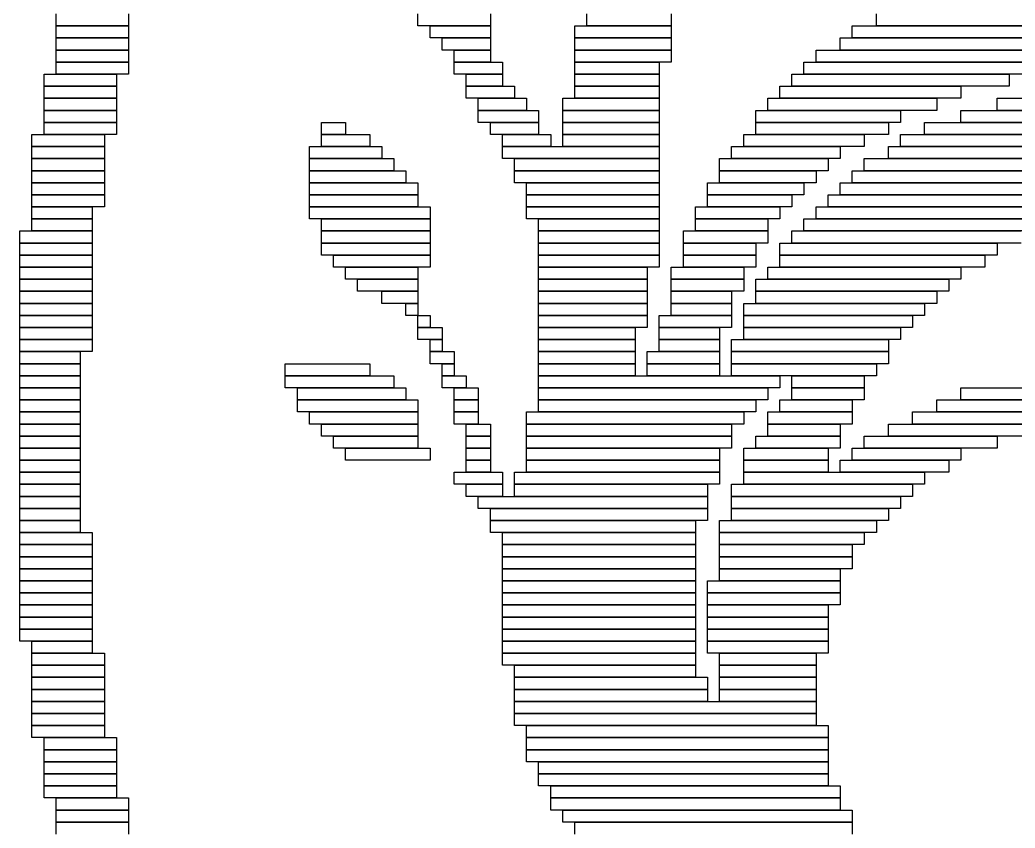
# Model space of a CAD drawing. Extents: x 28 to 995, y 169 to 891.
# Drawn here: x 702 to 784.5, y 284.5 to 351.5 of the extents above; entities that cross this region are included whole.
import ezdxf

# ---------------------------------------------------------------- set-up
doc = ezdxf.new("R2010")
doc.units = 0

msp = doc.modelspace()

# ---------------------------------------------------------------- linework, layer by layer
for p, q in [((705, 351), (705, 352)), ((711, 352), (711, 351)), ((735, 351), (735, 352)), ((741, 352), (741, 351)), ((749, 351), (749, 352)), ((756, 352), (756, 351)), ((773, 351), (773, 352)), ((711, 351), (705, 351)), ((705, 351), (711, 351)), ((705, 350), (705, 351)), ((711, 351), (711, 350)), ((741, 351), (735, 351)), ((736, 351), (741, 351)), ((736, 350), (736, 351)), ((741, 351), (741, 350)), ((748, 351), (756, 351)), ((748, 350), (748, 351)), ((756, 351), (749, 351)), ((756, 351), (756, 350)), ((771, 351), (798, 351)), ((771, 350), (771, 351)), ((801, 351), (773, 351)), ((711, 350), (705, 350)), ((705, 350), (711, 350)), ((705, 349), (705, 350)), ((711, 350), (711, 349)), ((741, 350), (736, 350)), ((737, 350), (741, 350)), ((737, 349), (737, 350)), ((741, 350), (741, 349)), ((756, 350), (748, 350)), ((748, 350), (756, 350)), ((748, 349), (748, 350)), ((756, 350), (756, 349)), ((770, 350), (796, 350)), ((770, 349), (770, 350)), ((798, 350), (771, 350)), ((711, 349), (705, 349)), ((705, 349), (711, 349)), ((705, 348), (705, 349)), ((711, 349), (711, 348)), ((741, 349), (737, 349)), ((738, 349), (741, 349)), ((738, 348), (738, 349)), ((741, 349), (741, 348)), ((756, 349), (748, 349)), ((748, 349), (756, 349)), ((748, 348), (748, 349)), ((756, 349), (756, 348)), ((768, 349), (793, 349)), ((768, 348), (768, 349)), ((796, 349), (770, 349)), ((711, 348), (705, 348)), ((705, 348), (711, 348)), ((705, 347), (705, 348)), ((711, 348), (711, 347)), ((741, 348), (738, 348)), ((738, 348), (742, 348)), ((738, 347), (738, 348)), ((742, 348), (742, 347)), ((756, 348), (748, 348)), ((748, 348), (755, 348)), ((748, 347), (748, 348)), ((755, 348), (755, 347)), ((767, 348), (789, 348)), ((767, 347), (767, 348)), ((793, 348), (768, 348)), ((704, 347), (710, 347)), ((704, 346), (704, 347)), ((711, 347), (705, 347)), ((710, 347), (710, 346)), ((742, 347), (738, 347)), ((739, 347), (742, 347)), ((739, 346), (739, 347)), ((742, 347), (742, 346)), ((755, 347), (748, 347)), ((748, 347), (755, 347)), ((748, 346), (748, 347)), ((755, 347), (755, 346)), ((766, 347), (784, 347)), ((766, 346), (766, 347)), ((789, 347), (767, 347)), ((784, 347), (784, 346)), ((710, 346), (704, 346)), ((704, 346), (710, 346)), ((704, 345), (704, 346)), ((710, 346), (710, 345)), ((742, 346), (739, 346)), ((739, 346), (743, 346)), ((739, 345), (739, 346)), ((743, 346), (743, 345)), ((755, 346), (748, 346)), ((748, 346), (755, 346)), ((748, 345), (748, 346)), ((755, 346), (755, 345)), ((765, 346), (780, 346)), ((765, 345), (765, 346)), ((784, 346), (766, 346)), ((780, 346), (780, 345)), ((710, 345), (704, 345)), ((704, 345), (710, 345)), ((704, 344), (704, 345)), ((710, 345), (710, 344)), ((743, 345), (739, 345)), ((740, 345), (744, 345)), ((740, 344), (740, 345)), ((744, 345), (744, 344)), ((747, 345), (755, 345)), ((747, 344), (747, 345)), ((755, 345), (748, 345)), ((755, 345), (755, 344)), ((764, 345), (778, 345)), ((764, 344), (764, 345)), ((780, 345), (765, 345)), ((778, 345), (778, 344)), ((783, 345), (829, 345)), ((783, 344), (783, 345)), ((710, 344), (704, 344)), ((704, 344), (710, 344)), ((704, 343), (704, 344)), ((710, 344), (710, 343)), ((744, 344), (740, 344)), ((740, 344), (745, 344)), ((740, 343), (740, 344)), ((745, 344), (745, 343)), ((755, 344), (747, 344)), ((747, 344), (755, 344)), ((747, 343), (747, 344)), ((755, 344), (755, 343)), ((763, 344), (775, 344)), ((763, 343), (763, 344)), ((778, 344), (764, 344)), ((775, 344), (775, 343)), ((780, 344), (827, 344)), ((780, 343), (780, 344)), ((829, 344), (783, 344)), ((710, 343), (704, 343)), ((704, 343), (710, 343)), ((704, 342), (704, 343)), ((710, 343), (710, 342)), ((727, 343), (729, 343)), ((727, 342), (727, 343)), ((729, 343), (729, 342)), ((745, 343), (740, 343)), ((741, 343), (745, 343)), ((741, 342), (741, 343)), ((745, 343), (745, 342)), ((755, 343), (747, 343)), ((747, 343), (755, 343)), ((747, 342), (747, 343)), ((755, 343), (755, 342)), ((775, 343), (763, 343)), ((763, 343), (774, 343)), ((763, 342), (763, 343)), ((774, 343), (774, 342)), ((777, 343), (825, 343)), ((777, 342), (777, 343)), ((827, 343), (780, 343)), ((703, 342), (709, 342)), ((703, 341), (703, 342)), ((710, 342), (704, 342)), ((709, 342), (709, 341)), ((729, 342), (727, 342)), ((727, 342), (731, 342)), ((727, 341), (727, 342)), ((731, 342), (731, 341)), ((745, 342), (741, 342)), ((742, 342), (746, 342)), ((742, 341), (742, 342)), ((746, 342), (746, 341)), ((755, 342), (747, 342)), ((747, 342), (755, 342)), ((747, 341), (747, 342)), ((755, 342), (755, 341)), ((762, 342), (772, 342)), ((762, 341), (762, 342)), ((774, 342), (763, 342)), ((772, 342), (772, 341)), ((775, 342), (823, 342)), ((775, 341), (775, 342)), ((825, 342), (777, 342)), ((709, 341), (703, 341)), ((703, 341), (709, 341)), ((703, 340), (703, 341)), ((709, 341), (709, 340)), ((726, 341), (732, 341)), ((726, 340), (726, 341)), ((731, 341), (727, 341)), ((732, 341), (732, 340)), ((746, 341), (742, 341)), ((742, 341), (755, 341)), ((742, 340), (742, 341)), ((755, 341), (747, 341)), ((755, 341), (755, 340)), ((761, 341), (770, 341)), ((761, 340), (761, 341)), ((772, 341), (762, 341)), ((770, 341), (770, 340)), ((774, 341), (820, 341)), ((774, 340), (774, 341)), ((823, 341), (775, 341)), ((709, 340), (703, 340)), ((703, 340), (709, 340)), ((703, 339), (703, 340)), ((709, 340), (709, 339)), ((732, 340), (726, 340)), ((726, 340), (733, 340)), ((726, 339), (726, 340)), ((733, 340), (733, 339)), ((755, 340), (742, 340)), ((743, 340), (755, 340)), ((743, 339), (743, 340)), ((755, 340), (755, 339)), ((760, 340), (769, 340)), ((760, 339), (760, 340)), ((770, 340), (761, 340)), ((769, 340), (769, 339)), ((772, 340), (819, 340)), ((772, 339), (772, 340)), ((820, 340), (774, 340)), ((709, 339), (703, 339)), ((703, 339), (709, 339)), ((703, 338), (703, 339)), ((709, 339), (709, 338)), ((733, 339), (726, 339)), ((726, 339), (734, 339)), ((726, 338), (726, 339)), ((734, 339), (734, 338)), ((755, 339), (743, 339)), ((743, 339), (755, 339)), ((743, 338), (743, 339)), ((755, 339), (755, 338)), ((769, 339), (760, 339)), ((760, 339), (768, 339)), ((760, 338), (760, 339)), ((768, 339), (768, 338)), ((771, 339), (822, 339)), ((771, 338), (771, 339)), ((819, 339), (772, 339)), ((709, 338), (703, 338)), ((703, 338), (709, 338)), ((703, 337), (703, 338)), ((709, 338), (709, 337)), ((734, 338), (726, 338)), ((726, 338), (735, 338)), ((726, 337), (726, 338)), ((735, 338), (735, 337)), ((755, 338), (743, 338)), ((744, 338), (755, 338)), ((744, 337), (744, 338)), ((755, 338), (755, 337)), ((759, 338), (767, 338)), ((759, 337), (759, 338)), ((768, 338), (760, 338)), ((767, 338), (767, 337)), ((770, 338), (823, 338)), ((770, 337), (770, 338)), ((822, 338), (771, 338)), ((709, 337), (703, 337)), ((703, 337), (709, 337)), ((703, 336), (703, 337)), ((709, 337), (709, 336)), ((735, 337), (726, 337)), ((726, 337), (735, 337)), ((726, 336), (726, 337)), ((735, 337), (735, 336)), ((755, 337), (744, 337)), ((744, 337), (755, 337)), ((744, 336), (744, 337)), ((755, 337), (755, 336)), ((767, 337), (759, 337)), ((759, 337), (766, 337)), ((759, 336), (759, 337)), ((766, 337), (766, 336)), ((769, 337), (793, 337)), ((769, 336), (769, 337)), ((823, 337), (770, 337)), ((709, 336), (703, 336)), ((703, 336), (708, 336)), ((703, 335), (703, 336)), ((708, 336), (708, 335)), ((735, 336), (726, 336)), ((726, 336), (736, 336)), ((726, 335), (726, 336)), ((736, 336), (736, 335)), ((755, 336), (744, 336)), ((744, 336), (755, 336)), ((744, 335), (744, 336)), ((755, 336), (755, 335)), ((758, 336), (765, 336)), ((758, 335), (758, 336)), ((766, 336), (759, 336)), ((765, 336), (765, 335)), ((768, 336), (789, 336)), ((768, 335), (768, 336)), ((793, 336), (769, 336)), ((708, 335), (703, 335)), ((703, 335), (708, 335)), ((703, 334), (703, 335)), ((708, 335), (708, 334)), ((736, 335), (726, 335)), ((727, 335), (736, 335)), ((727, 334), (727, 335)), ((736, 335), (736, 334)), ((755, 335), (744, 335)), ((745, 335), (755, 335)), ((745, 334), (745, 335)), ((755, 335), (755, 334)), ((765, 335), (758, 335)), ((758, 335), (764, 335)), ((758, 334), (758, 335)), ((764, 335), (764, 334)), ((767, 335), (787, 335)), ((767, 334), (767, 335)), ((789, 335), (768, 335)), ((702, 334), (708, 334)), ((702, 333), (702, 334)), ((708, 334), (703, 334)), ((708, 334), (708, 333)), ((736, 334), (727, 334)), ((727, 334), (736, 334)), ((727, 333), (727, 334)), ((736, 334), (736, 333)), ((755, 334), (745, 334)), ((745, 334), (755, 334)), ((745, 333), (745, 334)), ((755, 334), (755, 333)), ((757, 334), (764, 334)), ((757, 333), (757, 334)), ((764, 334), (758, 334)), ((764, 334), (764, 333)), ((766, 334), (785, 334)), ((766, 333), (766, 334)), ((787, 334), (767, 334)), ((708, 333), (702, 333)), ((702, 333), (708, 333)), ((702, 332), (702, 333)), ((708, 333), (708, 332)), ((736, 333), (727, 333)), ((727, 333), (736, 333)), ((727, 332), (727, 333)), ((736, 333), (736, 332)), ((755, 333), (745, 333)), ((745, 333), (755, 333)), ((745, 332), (745, 333)), ((755, 333), (755, 332)), ((764, 333), (757, 333)), ((757, 333), (763, 333)), ((757, 332), (757, 333)), ((763, 333), (763, 332)), ((765, 333), (783, 333)), ((765, 332), (765, 333)), ((785, 333), (766, 333)), ((783, 333), (783, 332)), ((708, 332), (702, 332)), ((702, 332), (708, 332)), ((702, 331), (702, 332)), ((708, 332), (708, 331)), ((736, 332), (727, 332)), ((728, 332), (736, 332)), ((728, 331), (728, 332)), ((736, 332), (736, 331)), ((755, 332), (745, 332)), ((745, 332), (755, 332)), ((745, 331), (745, 332)), ((755, 332), (755, 331)), ((763, 332), (757, 332)), ((757, 332), (763, 332)), ((757, 331), (757, 332)), ((763, 332), (763, 331)), ((783, 332), (765, 332)), ((765, 332), (782, 332)), ((765, 331), (765, 332)), ((782, 332), (782, 331)), ((708, 331), (702, 331)), ((702, 331), (708, 331)), ((702, 330), (702, 331)), ((708, 331), (708, 330)), ((736, 331), (728, 331)), ((729, 331), (735, 331)), ((729, 330), (729, 331)), ((735, 331), (735, 330)), ((755, 331), (745, 331)), ((745, 331), (754, 331)), ((745, 330), (745, 331)), ((754, 331), (754, 330)), ((756, 331), (762, 331)), ((756, 330), (756, 331)), ((763, 331), (757, 331)), ((762, 331), (762, 330)), ((764, 331), (780, 331)), ((764, 330), (764, 331)), ((782, 331), (765, 331)), ((780, 331), (780, 330)), ((708, 330), (702, 330)), ((702, 330), (708, 330)), ((702, 329), (702, 330)), ((708, 330), (708, 329)), ((735, 330), (729, 330)), ((730, 330), (735, 330)), ((730, 329), (730, 330)), ((735, 330), (735, 329)), ((754, 330), (745, 330)), ((745, 330), (754, 330)), ((745, 329), (745, 330)), ((754, 330), (754, 329)), ((762, 330), (756, 330)), ((756, 330), (762, 330)), ((756, 329), (756, 330)), ((762, 330), (762, 329)), ((763, 330), (779, 330)), ((763, 329), (763, 330)), ((780, 330), (764, 330)), ((779, 330), (779, 329)), ((708, 329), (702, 329)), ((702, 329), (708, 329)), ((702, 328), (702, 329)), ((708, 329), (708, 328)), ((735, 329), (730, 329)), ((732, 329), (735, 329)), ((732, 328), (732, 329)), ((735, 329), (735, 328)), ((754, 329), (745, 329)), ((745, 329), (754, 329)), ((745, 328), (745, 329)), ((754, 329), (754, 328)), ((762, 329), (756, 329)), ((756, 329), (761, 329)), ((756, 328), (756, 329)), ((761, 329), (761, 328)), ((779, 329), (763, 329)), ((763, 329), (778, 329)), ((763, 328), (763, 329)), ((778, 329), (778, 328)), ((708, 328), (702, 328)), ((702, 328), (708, 328)), ((702, 327), (702, 328)), ((708, 328), (708, 327)), ((735, 328), (732, 328)), ((734, 328), (735, 328)), ((734, 327), (734, 328)), ((735, 328), (735, 327)), ((754, 328), (745, 328)), ((745, 328), (754, 328)), ((745, 327), (745, 328)), ((754, 328), (754, 327)), ((761, 328), (756, 328)), ((756, 328), (761, 328)), ((756, 327), (756, 328)), ((761, 328), (761, 327)), ((762, 328), (777, 328)), ((762, 327), (762, 328)), ((778, 328), (763, 328)), ((777, 328), (777, 327)), ((708, 327), (702, 327)), ((702, 327), (708, 327)), ((702, 326), (702, 327)), ((708, 327), (708, 326)), ((735, 327), (734, 327)), ((735, 327), (736, 327)), ((735, 326), (735, 327)), ((736, 327), (736, 326)), ((754, 327), (745, 327)), ((745, 327), (754, 327)), ((745, 326), (745, 327)), ((754, 327), (754, 326)), ((755, 327), (761, 327)), ((755, 326), (755, 327)), ((761, 327), (756, 327)), ((761, 327), (761, 326)), ((777, 327), (762, 327)), ((762, 327), (776, 327)), ((762, 326), (762, 327)), ((776, 327), (776, 326)), ((708, 326), (702, 326)), ((702, 326), (708, 326)), ((702, 325), (702, 326)), ((708, 326), (708, 325)), ((736, 326), (735, 326)), ((735, 326), (737, 326)), ((735, 325), (735, 326)), ((737, 326), (737, 325)), ((754, 326), (745, 326)), ((745, 326), (753, 326)), ((745, 325), (745, 326)), ((753, 326), (753, 325)), ((761, 326), (755, 326)), ((755, 326), (760, 326)), ((755, 325), (755, 326)), ((760, 326), (760, 325)), ((776, 326), (762, 326)), ((762, 326), (775, 326)), ((762, 325), (762, 326)), ((775, 326), (775, 325)), ((708, 325), (702, 325)), ((702, 325), (708, 325)), ((702, 324), (702, 325)), ((708, 325), (708, 324)), ((737, 325), (735, 325)), ((736, 325), (737, 325)), ((736, 324), (736, 325)), ((737, 325), (737, 324)), ((753, 325), (745, 325)), ((745, 325), (753, 325)), ((745, 324), (745, 325)), ((753, 325), (753, 324)), ((760, 325), (755, 325)), ((755, 325), (760, 325)), ((755, 324), (755, 325)), ((760, 325), (760, 324)), ((761, 325), (774, 325)), ((761, 324), (761, 325)), ((775, 325), (762, 325)), ((774, 325), (774, 324)), ((708, 324), (702, 324)), ((702, 324), (707, 324)), ((702, 323), (702, 324)), ((707, 324), (707, 323)), ((737, 324), (736, 324)), ((736, 324), (738, 324)), ((736, 323), (736, 324)), ((738, 324), (738, 323)), ((753, 324), (745, 324)), ((745, 324), (753, 324)), ((745, 323), (745, 324)), ((753, 324), (753, 323)), ((754, 324), (760, 324)), ((754, 323), (754, 324)), ((760, 324), (755, 324)), ((760, 324), (760, 323)), ((774, 324), (761, 324)), ((761, 324), (774, 324)), ((761, 323), (761, 324)), ((774, 324), (774, 323)), ((707, 323), (702, 323)), ((702, 323), (707, 323)), ((702, 322), (702, 323)), ((707, 323), (707, 322)), ((724, 323), (731, 323)), ((724, 322), (724, 323)), ((731, 323), (731, 322)), ((738, 323), (736, 323)), ((737, 323), (738, 323)), ((737, 322), (737, 323)), ((738, 323), (738, 322)), ((753, 323), (745, 323)), ((745, 323), (753, 323)), ((745, 322), (745, 323)), ((753, 323), (753, 322)), ((760, 323), (754, 323)), ((754, 323), (760, 323)), ((754, 322), (754, 323)), ((760, 323), (760, 322)), ((774, 323), (761, 323)), ((761, 323), (773, 323)), ((761, 322), (761, 323)), ((773, 323), (773, 322)), ((707, 322), (702, 322)), ((702, 322), (707, 322)), ((702, 321), (702, 322)), ((707, 322), (707, 321)), ((731, 322), (724, 322)), ((724, 322), (733, 322)), ((724, 321), (724, 322)), ((733, 322), (733, 321)), ((738, 322), (737, 322)), ((737, 322), (739, 322)), ((737, 321), (737, 322)), ((739, 322), (739, 321)), ((753, 322), (745, 322)), ((745, 322), (765, 322)), ((745, 321), (745, 322)), ((760, 322), (754, 322)), ((773, 322), (761, 322)), ((765, 322), (765, 321)), ((766, 322), (772, 322)), ((766, 321), (766, 322)), ((772, 322), (772, 321)), ((707, 321), (702, 321)), ((702, 321), (707, 321)), ((702, 320), (702, 321)), ((707, 321), (707, 320)), ((733, 321), (724, 321)), ((725, 321), (734, 321)), ((725, 320), (725, 321)), ((734, 321), (734, 320)), ((739, 321), (737, 321)), ((738, 321), (740, 321)), ((738, 320), (738, 321)), ((740, 321), (740, 320)), ((765, 321), (745, 321)), ((745, 321), (764, 321)), ((745, 320), (745, 321)), ((764, 321), (764, 320)), ((772, 321), (766, 321)), ((766, 321), (772, 321)), ((766, 320), (766, 321)), ((772, 321), (772, 320)), ((780, 321), (796, 321)), ((780, 320), (780, 321)), ((707, 320), (702, 320)), ((702, 320), (707, 320)), ((702, 319), (702, 320)), ((707, 320), (707, 319)), ((734, 320), (725, 320)), ((725, 320), (735, 320)), ((725, 319), (725, 320)), ((735, 320), (735, 319)), ((740, 320), (738, 320)), ((738, 320), (740, 320)), ((738, 319), (738, 320)), ((740, 320), (740, 319)), ((764, 320), (745, 320)), ((745, 320), (763, 320)), ((745, 319), (745, 320)), ((763, 320), (763, 319)), ((765, 320), (771, 320)), ((765, 319), (765, 320)), ((772, 320), (766, 320)), ((771, 320), (771, 319)), ((778, 320), (800, 320)), ((778, 319), (778, 320)), ((796, 320), (780, 320)), ((707, 319), (702, 319)), ((702, 319), (707, 319)), ((702, 318), (702, 319)), ((707, 319), (707, 318)), ((735, 319), (725, 319)), ((726, 319), (735, 319)), ((726, 318), (726, 319)), ((735, 319), (735, 318)), ((740, 319), (738, 319)), ((738, 319), (740, 319)), ((738, 318), (738, 319)), ((740, 319), (740, 318)), ((744, 319), (762, 319)), ((744, 318), (744, 319)), ((763, 319), (745, 319)), ((762, 319), (762, 318)), ((764, 319), (771, 319)), ((764, 318), (764, 319)), ((771, 319), (765, 319)), ((771, 319), (771, 318)), ((776, 319), (802, 319)), ((776, 318), (776, 319)), ((800, 319), (778, 319)), ((707, 318), (702, 318)), ((702, 318), (707, 318)), ((702, 317), (702, 318)), ((707, 318), (707, 317)), ((735, 318), (726, 318)), ((727, 318), (735, 318)), ((727, 317), (727, 318)), ((735, 318), (735, 317)), ((740, 318), (738, 318)), ((739, 318), (741, 318)), ((739, 317), (739, 318)), ((741, 318), (741, 317)), ((762, 318), (744, 318)), ((744, 318), (761, 318)), ((744, 317), (744, 318)), ((761, 318), (761, 317)), ((771, 318), (764, 318)), ((764, 318), (770, 318)), ((764, 317), (764, 318)), ((770, 318), (770, 317)), ((774, 318), (787, 318)), ((774, 317), (774, 318)), ((802, 318), (776, 318)), ((707, 317), (702, 317)), ((702, 317), (707, 317)), ((702, 316), (702, 317)), ((707, 317), (707, 316)), ((735, 317), (727, 317)), ((728, 317), (735, 317)), ((728, 316), (728, 317)), ((735, 317), (735, 316)), ((741, 317), (739, 317)), ((739, 317), (741, 317)), ((739, 316), (739, 317)), ((741, 317), (741, 316)), ((761, 317), (744, 317)), ((744, 317), (761, 317)), ((744, 316), (744, 317)), ((761, 317), (761, 316)), ((763, 317), (770, 317)), ((763, 316), (763, 317)), ((770, 317), (764, 317)), ((770, 317), (770, 316)), ((772, 317), (783, 317)), ((772, 316), (772, 317)), ((787, 317), (774, 317)), ((783, 317), (783, 316)), ((707, 316), (702, 316)), ((702, 316), (707, 316)), ((702, 315), (702, 316)), ((707, 316), (707, 315)), ((735, 316), (728, 316)), ((729, 316), (736, 316)), ((729, 315), (729, 316)), ((736, 316), (736, 315)), ((741, 316), (739, 316)), ((739, 316), (741, 316)), ((739, 315), (739, 316)), ((741, 316), (741, 315)), ((761, 316), (744, 316)), ((744, 316), (760, 316)), ((744, 315), (744, 316)), ((760, 316), (760, 315)), ((762, 316), (769, 316)), ((762, 315), (762, 316)), ((770, 316), (763, 316)), ((769, 316), (769, 315)), ((771, 316), (780, 316)), ((771, 315), (771, 316)), ((783, 316), (772, 316)), ((780, 316), (780, 315)), ((707, 315), (702, 315)), ((702, 315), (707, 315)), ((702, 314), (702, 315)), ((707, 315), (707, 314)), ((736, 315), (729, 315)), ((741, 315), (739, 315)), ((739, 315), (741, 315)), ((739, 314), (739, 315)), ((741, 315), (741, 314)), ((760, 315), (744, 315)), ((744, 315), (760, 315)), ((744, 314), (744, 315)), ((760, 315), (760, 314)), ((769, 315), (762, 315)), ((762, 315), (769, 315)), ((762, 314), (762, 315)), ((769, 315), (769, 314)), ((770, 315), (779, 315)), ((770, 314), (770, 315)), ((780, 315), (771, 315)), ((779, 315), (779, 314)), ((707, 314), (702, 314)), ((702, 314), (707, 314)), ((702, 313), (702, 314)), ((707, 314), (707, 313)), ((738, 314), (742, 314)), ((738, 313), (738, 314)), ((741, 314), (739, 314)), ((742, 314), (742, 313)), ((743, 314), (760, 314)), ((743, 313), (743, 314)), ((760, 314), (744, 314)), ((760, 314), (760, 313)), ((769, 314), (762, 314)), ((762, 314), (777, 314)), ((762, 313), (762, 314)), ((779, 314), (770, 314)), ((777, 314), (777, 313)), ((707, 313), (702, 313)), ((702, 313), (707, 313)), ((702, 312), (702, 313)), ((707, 313), (707, 312)), ((742, 313), (738, 313)), ((739, 313), (742, 313)), ((739, 312), (739, 313)), ((742, 313), (742, 312)), ((760, 313), (743, 313)), ((743, 313), (759, 313)), ((743, 312), (743, 313)), ((759, 313), (759, 312)), ((761, 313), (776, 313)), ((761, 312), (761, 313)), ((777, 313), (762, 313)), ((776, 313), (776, 312)), ((707, 312), (702, 312)), ((702, 312), (707, 312)), ((702, 311), (702, 312)), ((707, 312), (707, 311)), ((742, 312), (739, 312)), ((740, 312), (759, 312)), ((740, 311), (740, 312)), ((759, 312), (743, 312)), ((759, 312), (759, 311)), ((776, 312), (761, 312)), ((761, 312), (775, 312)), ((761, 311), (761, 312)), ((775, 312), (775, 311)), ((707, 311), (702, 311)), ((702, 311), (707, 311)), ((702, 310), (702, 311)), ((707, 311), (707, 310)), ((759, 311), (740, 311)), ((741, 311), (759, 311)), ((741, 310), (741, 311)), ((759, 311), (759, 310)), ((775, 311), (761, 311)), ((761, 311), (774, 311)), ((761, 310), (761, 311)), ((774, 311), (774, 310)), ((707, 310), (702, 310)), ((702, 310), (707, 310)), ((702, 309), (702, 310)), ((707, 310), (707, 309)), ((759, 310), (741, 310)), ((741, 310), (758, 310)), ((741, 309), (741, 310)), ((758, 310), (758, 309)), ((760, 310), (773, 310)), ((760, 309), (760, 310)), ((774, 310), (761, 310)), ((773, 310), (773, 309)), ((707, 309), (702, 309)), ((702, 309), (708, 309)), ((702, 308), (702, 309)), ((708, 309), (708, 308)), ((758, 309), (741, 309)), ((742, 309), (758, 309)), ((742, 308), (742, 309)), ((758, 309), (758, 308)), ((773, 309), (760, 309)), ((760, 309), (772, 309)), ((760, 308), (760, 309)), ((772, 309), (772, 308)), ((708, 308), (702, 308)), ((702, 308), (708, 308)), ((702, 307), (702, 308)), ((708, 308), (708, 307)), ((758, 308), (742, 308)), ((742, 308), (758, 308)), ((742, 307), (742, 308)), ((758, 308), (758, 307)), ((772, 308), (760, 308)), ((760, 308), (771, 308)), ((760, 307), (760, 308)), ((771, 308), (771, 307)), ((708, 307), (702, 307)), ((702, 307), (708, 307)), ((702, 306), (702, 307)), ((708, 307), (708, 306)), ((758, 307), (742, 307)), ((742, 307), (758, 307)), ((742, 306), (742, 307)), ((758, 307), (758, 306)), ((771, 307), (760, 307)), ((760, 307), (771, 307)), ((760, 306), (760, 307)), ((771, 307), (771, 306)), ((708, 306), (702, 306)), ((702, 306), (708, 306)), ((702, 305), (702, 306)), ((708, 306), (708, 305)), ((758, 306), (742, 306)), ((742, 306), (758, 306)), ((742, 305), (742, 306)), ((758, 306), (758, 305)), ((771, 306), (760, 306)), ((760, 306), (770, 306)), ((760, 305), (760, 306)), ((770, 306), (770, 305)), ((708, 305), (702, 305)), ((702, 305), (708, 305)), ((702, 304), (702, 305)), ((708, 305), (708, 304)), ((758, 305), (742, 305)), ((742, 305), (758, 305)), ((742, 304), (742, 305)), ((758, 305), (758, 304)), ((759, 305), (770, 305)), ((759, 304), (759, 305)), ((770, 305), (760, 305)), ((770, 305), (770, 304)), ((708, 304), (702, 304)), ((702, 304), (708, 304)), ((702, 303), (702, 304)), ((708, 304), (708, 303)), ((758, 304), (742, 304)), ((742, 304), (758, 304)), ((742, 303), (742, 304)), ((758, 304), (758, 303)), ((770, 304), (759, 304)), ((759, 304), (770, 304)), ((759, 303), (759, 304)), ((770, 304), (770, 303)), ((708, 303), (702, 303)), ((702, 303), (708, 303)), ((702, 302), (702, 303)), ((708, 303), (708, 302)), ((758, 303), (742, 303)), ((742, 303), (758, 303)), ((742, 302), (742, 303)), ((758, 303), (758, 302)), ((770, 303), (759, 303)), ((759, 303), (769, 303)), ((759, 302), (759, 303)), ((769, 303), (769, 302)), ((708, 302), (702, 302)), ((702, 302), (708, 302)), ((702, 301), (702, 302)), ((708, 302), (708, 301)), ((758, 302), (742, 302)), ((742, 302), (758, 302)), ((742, 301), (742, 302)), ((758, 302), (758, 301)), ((769, 302), (759, 302)), ((759, 302), (769, 302)), ((759, 301), (759, 302)), ((769, 302), (769, 301)), ((708, 301), (702, 301)), ((702, 301), (708, 301)), ((702, 300), (702, 301)), ((708, 301), (708, 300)), ((758, 301), (742, 301)), ((742, 301), (758, 301)), ((742, 300), (742, 301)), ((758, 301), (758, 300)), ((769, 301), (759, 301)), ((759, 301), (769, 301)), ((759, 300), (759, 301)), ((769, 301), (769, 300)), ((708, 300), (702, 300)), ((703, 300), (708, 300)), ((703, 299), (703, 300)), ((708, 300), (708, 299)), ((758, 300), (742, 300)), ((742, 300), (758, 300)), ((742, 299), (742, 300)), ((758, 300), (758, 299)), ((769, 300), (759, 300)), ((759, 300), (769, 300)), ((759, 299), (759, 300)), ((769, 300), (769, 299)), ((708, 299), (703, 299)), ((703, 299), (709, 299)), ((703, 298), (703, 299)), ((709, 299), (709, 298)), ((758, 299), (742, 299)), ((742, 299), (758, 299)), ((742, 298), (742, 299)), ((758, 299), (758, 298)), ((769, 299), (759, 299)), ((760, 299), (768, 299)), ((760, 298), (760, 299)), ((768, 299), (768, 298)), ((709, 298), (703, 298)), ((703, 298), (709, 298)), ((703, 297), (703, 298)), ((709, 298), (709, 297)), ((758, 298), (742, 298)), ((743, 298), (758, 298)), ((743, 297), (743, 298)), ((758, 298), (758, 297)), ((768, 298), (760, 298)), ((760, 298), (768, 298)), ((760, 297), (760, 298)), ((768, 298), (768, 297)), ((709, 297), (703, 297)), ((703, 297), (709, 297)), ((703, 296), (703, 297)), ((709, 297), (709, 296)), ((758, 297), (743, 297)), ((743, 297), (759, 297)), ((743, 296), (743, 297)), ((759, 297), (759, 296)), ((768, 297), (760, 297)), ((760, 297), (768, 297)), ((760, 296), (760, 297)), ((768, 297), (768, 296)), ((709, 296), (703, 296)), ((703, 296), (709, 296)), ((703, 295), (703, 296)), ((709, 296), (709, 295)), ((759, 296), (743, 296)), ((743, 296), (759, 296)), ((743, 295), (743, 296)), ((759, 296), (759, 295)), ((768, 296), (760, 296)), ((760, 296), (768, 296)), ((760, 295), (760, 296)), ((768, 296), (768, 295)), ((709, 295), (703, 295)), ((703, 295), (709, 295)), ((703, 294), (703, 295)), ((709, 295), (709, 294)), ((759, 295), (743, 295)), ((743, 295), (768, 295)), ((743, 294), (743, 295)), ((768, 295), (760, 295)), ((768, 295), (768, 294)), ((709, 294), (703, 294)), ((703, 294), (709, 294)), ((703, 293), (703, 294)), ((709, 294), (709, 293)), ((768, 294), (743, 294)), ((743, 294), (768, 294)), ((743, 293), (743, 294)), ((768, 294), (768, 293)), ((709, 293), (703, 293)), ((703, 293), (709, 293)), ((703, 292), (703, 293)), ((709, 293), (709, 292)), ((768, 293), (743, 293)), ((744, 293), (769, 293)), ((744, 292), (744, 293)), ((769, 293), (769, 292)), ((709, 292), (703, 292)), ((704, 292), (710, 292)), ((704, 291), (704, 292)), ((710, 292), (710, 291)), ((769, 292), (744, 292)), ((744, 292), (769, 292)), ((744, 291), (744, 292)), ((769, 292), (769, 291)), ((710, 291), (704, 291)), ((704, 291), (710, 291)), ((704, 290), (704, 291)), ((710, 291), (710, 290)), ((769, 291), (744, 291)), ((744, 291), (769, 291)), ((744, 290), (744, 291)), ((769, 291), (769, 290)), ((710, 290), (704, 290)), ((704, 290), (710, 290)), ((704, 289), (704, 290)), ((710, 290), (710, 289)), ((769, 290), (744, 290)), ((745, 290), (769, 290)), ((745, 289), (745, 290)), ((769, 290), (769, 289)), ((710, 289), (704, 289)), ((704, 289), (710, 289)), ((704, 288), (704, 289)), ((710, 289), (710, 288)), ((769, 289), (745, 289)), ((745, 289), (769, 289)), ((745, 288), (745, 289)), ((769, 289), (769, 288)), ((710, 288), (704, 288)), ((704, 288), (710, 288)), ((704, 287), (704, 288)), ((710, 288), (710, 287)), ((769, 288), (745, 288)), ((746, 288), (770, 288)), ((746, 287), (746, 288)), ((770, 288), (770, 287)), ((710, 287), (704, 287)), ((705, 287), (711, 287)), ((705, 286), (705, 287)), ((711, 287), (711, 286)), ((770, 287), (746, 287)), ((746, 287), (770, 287)), ((746, 286), (746, 287)), ((770, 287), (770, 286)), ((711, 286), (705, 286)), ((705, 286), (711, 286)), ((705, 285), (705, 286)), ((711, 286), (711, 285)), ((770, 286), (746, 286)), ((747, 286), (771, 286)), ((747, 285), (747, 286)), ((771, 286), (771, 285)), ((711, 285), (705, 285)), ((705, 285), (711, 285)), ((705, 284), (705, 285)), ((711, 285), (711, 284)), ((771, 285), (747, 285)), ((748, 285), (771, 285)), ((748, 284), (748, 285)), ((771, 285), (771, 284))]:
    msp.add_line(p, q)

doc.saveas('drawing.dxf')
